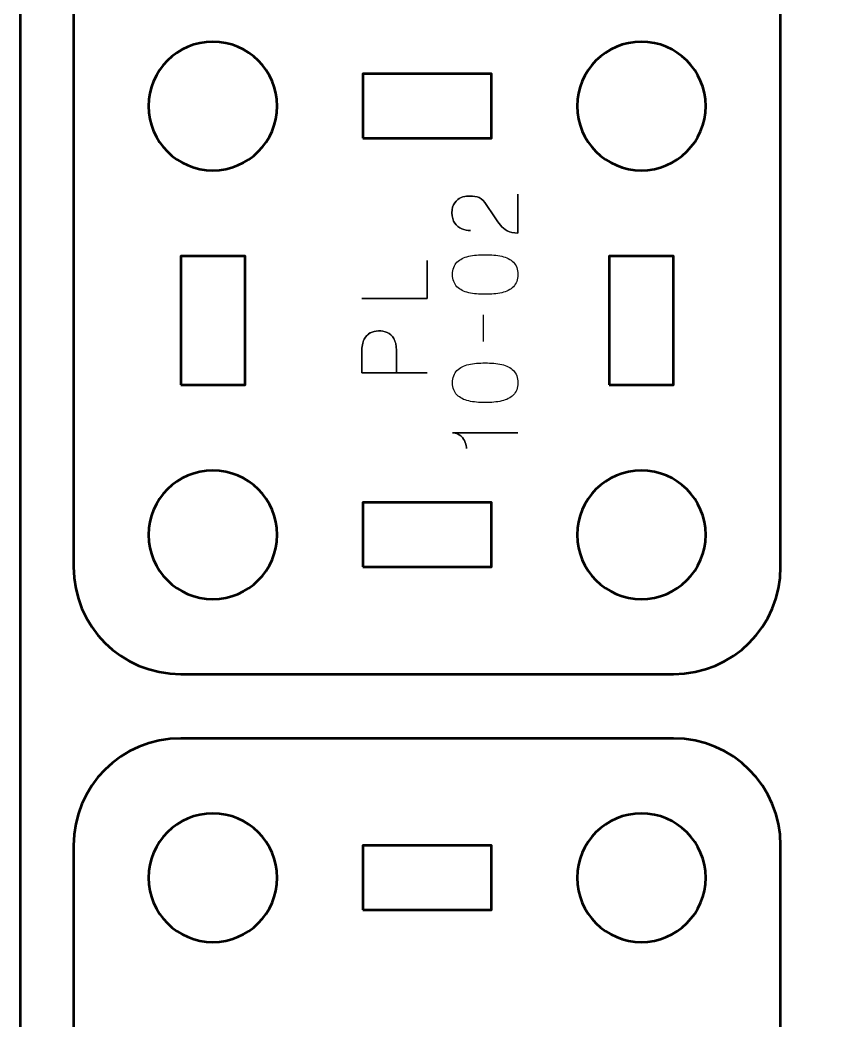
# Model space of a CAD drawing. Header units: centimetres. Extents: x -21 to 0, y -29.7 to 0.
# Drawn here: x -21 to -17.243, y -21.518 to -16.848 of the extents above; entities that cross this region are included whole.
import ezdxf

# ---------------------------------------------------------------- set-up
doc = ezdxf.new("R2010")
doc.units = ezdxf.units.CM
doc.header["$MEASUREMENT"] = 0
doc.layers.add('Layer 1', color=7, linetype='Continuous')

msp = doc.modelspace()

# ---------------------------------------------------------------- linework, layer by layer
at = {"layer": 'Layer 1', "color": 22, "lineweight": 53}
msp.add_open_spline([(-21.00001, -29.19995), (-21.00001, -29.19995), (-21.00001, -0.49992), (-21.00001, -0.49992), (-21.00001, -0.49992), (-21.00001, -0.22295), (-20.77692, 0.00004), (-20.49992, 0.00004), (-20.49992, 0.00004), (-20.49992, 0.00004), (-0.50006, 0.00004), (-0.50006, 0.00004), (-0.50006, 0.00004), (-0.22292, 0.00004), (0.00004, -0.22295), (0.00004, -0.49992), (0.00004, -0.49992), (0.00004, -0.49992), (0.00004, -29.19995), (0.00004, -29.19995), (0.00004, -29.19995), (0.00004, -29.47695), (-0.22292, -29.70004), (-0.50006, -29.70004), (-0.50006, -29.70004), (-0.50006, -29.70004), (-20.49992, -29.70004), (-20.49992, -29.70004), (-20.49992, -29.70004), (-20.77692, -29.70004), (-21.00001, -29.47695), (-21.00001, -29.19995)], degree=3, knots=[0, 0, 0, 0, 0.125, 0.125, 0.125, 0.125, 0.25, 0.25, 0.25, 0.25, 0.375, 0.375, 0.375, 0.375, 0.5, 0.5, 0.5, 0.5, 0.625, 0.625, 0.625, 0.625, 0.75, 0.75, 0.75, 0.75, 0.875, 0.875, 0.875, 0.875, 1, 1, 1, 1], dxfattribs=at)
at = {"layer": 'Layer 1', "color": 2, "lineweight": 53}
for points in [[(-20.74999, -19.39994), (-20.74999, -19.39994), (-20.74999, -1.10007), (-20.74999, -1.10007), (-20.74999, -1.10007), (-20.74999, -0.82307), (-20.52689, -0.59997), (-20.24989, -0.59997), (-20.24989, -0.59997), (-20.24989, -0.59997), (-17.94997, -0.59997), (-17.94997, -0.59997), (-17.94997, -0.59997), (-17.67296, -0.59997), (-17.45001, -0.82307), (-17.45001, -1.10007), (-17.45001, -1.10007), (-17.45001, -1.10007), (-17.45001, -19.39994), (-17.45001, -19.39994), (-17.45001, -19.39994), (-17.45001, -19.67694), (-17.67296, -19.90003), (-17.94997, -19.90003), (-17.94997, -19.90003), (-17.94997, -19.90003), (-20.24989, -19.90003), (-20.24989, -19.90003), (-20.24989, -19.90003), (-20.52689, -19.90003), (-20.74999, -19.67694), (-20.74999, -19.39994)], [(-20.74999, -26.99992), (-20.74999, -26.99992), (-20.74999, -20.69996), (-20.74999, -20.69996), (-20.74999, -20.69996), (-20.74999, -20.42299), (-20.52689, -20.2), (-20.24989, -20.2), (-20.24989, -20.2), (-20.24989, -20.2), (-17.94997, -20.2), (-17.94997, -20.2), (-17.94997, -20.2), (-17.67296, -20.2), (-17.45001, -20.42299), (-17.45001, -20.69996), (-17.45001, -20.69996), (-17.45001, -20.69996), (-17.45001, -26.99992), (-17.45001, -26.99992), (-17.45001, -26.99992), (-17.45001, -27.27692), (-17.67296, -27.50001), (-17.94997, -27.50001), (-17.94997, -27.50001), (-17.94997, -27.50001), (-20.24989, -27.50001), (-20.24989, -27.50001), (-20.24989, -27.50001), (-20.52689, -27.50001), (-20.74999, -27.27692), (-20.74999, -26.99992)]]:
    msp.add_open_spline(points, degree=3, knots=[0, 0, 0, 0, 0.125, 0.125, 0.125, 0.125, 0.25, 0.25, 0.25, 0.25, 0.375, 0.375, 0.375, 0.375, 0.5, 0.5, 0.5, 0.5, 0.625, 0.625, 0.625, 0.625, 0.75, 0.75, 0.75, 0.75, 0.875, 0.875, 0.875, 0.875, 1, 1, 1, 1], dxfattribs=at)
at = {"layer": 'Layer 1', "lineweight": 53}
for points in [[(-20.09996, -16.94994), (-19.93419, -16.94994), (-19.79996, -17.08431), (-19.79996, -17.24994), (-19.79996, -17.24994), (-19.79996, -17.41571), (-19.93419, -17.54994), (-20.09996, -17.54994), (-20.09996, -17.54994), (-20.26562, -17.54994), (-20.39996, -17.41571), (-20.39996, -17.24994), (-20.39996, -17.24994), (-20.39996, -17.08431), (-20.26562, -16.94994), (-20.09996, -16.94994)], [(-18.0999, -16.94994), (-17.93427, -16.94994), (-17.79989, -17.08431), (-17.79989, -17.24994), (-17.79989, -17.24994), (-17.79989, -17.41571), (-17.93427, -17.54994), (-18.0999, -17.54994), (-18.0999, -17.54994), (-18.26567, -17.54994), (-18.3999, -17.41571), (-18.3999, -17.24994), (-18.3999, -17.24994), (-18.3999, -17.08431), (-18.26567, -16.94994), (-18.0999, -16.94994)], [(-19.39994, -17.40001), (-19.39994, -17.40001), (-19.39994, -17.10001), (-19.39994, -17.10001), (-19.39994, -17.10001), (-19.39994, -17.10001), (-18.79995, -17.10001), (-18.79995, -17.10001), (-18.79995, -17.10001), (-18.79995, -17.10001), (-18.79995, -17.40001), (-18.79995, -17.40001), (-18.79995, -17.40001), (-18.79995, -17.40001), (-19.39994, -17.40001), (-19.39994, -17.40001)], [(-20.24989, -18.54999), (-20.24989, -18.54999), (-20.24989, -17.94999), (-20.24989, -17.94999), (-20.24989, -17.94999), (-20.24989, -17.94999), (-19.94989, -17.94999), (-19.94989, -17.94999), (-19.94989, -17.94999), (-19.94989, -17.94999), (-19.94989, -18.54999), (-19.94989, -18.54999), (-19.94989, -18.54999), (-19.94989, -18.54999), (-20.24989, -18.54999), (-20.24989, -18.54999)], [(-18.24997, -18.54999), (-18.24997, -18.54999), (-18.24997, -17.94999), (-18.24997, -17.94999), (-18.24997, -17.94999), (-18.24997, -17.94999), (-17.94997, -17.94999), (-17.94997, -17.94999), (-17.94997, -17.94999), (-17.94997, -17.94999), (-17.94997, -18.54999), (-17.94997, -18.54999), (-17.94997, -18.54999), (-17.94997, -18.54999), (-18.24997, -18.54999), (-18.24997, -18.54999)], [(-20.09996, -18.95), (-19.93419, -18.95), (-19.79996, -19.08423), (-19.79996, -19.25001), (-19.79996, -19.25001), (-19.79996, -19.41567), (-19.93419, -19.55001), (-20.09996, -19.55001), (-20.09996, -19.55001), (-20.26562, -19.55001), (-20.39996, -19.41567), (-20.39996, -19.25001), (-20.39996, -19.25001), (-20.39996, -19.08423), (-20.26562, -18.95), (-20.09996, -18.95)], [(-18.0999, -18.95), (-17.93427, -18.95), (-17.79989, -19.08423), (-17.79989, -19.25001), (-17.79989, -19.25001), (-17.79989, -19.41567), (-17.93427, -19.55001), (-18.0999, -19.55001), (-18.0999, -19.55001), (-18.26567, -19.55001), (-18.3999, -19.41567), (-18.3999, -19.25001), (-18.3999, -19.25001), (-18.3999, -19.08423), (-18.26567, -18.95), (-18.0999, -18.95)], [(-19.39994, -19.39994), (-19.39994, -19.39994), (-19.39994, -19.09993), (-19.39994, -19.09993), (-19.39994, -19.09993), (-19.39994, -19.09993), (-18.79995, -19.09993), (-18.79995, -19.09993), (-18.79995, -19.09993), (-18.79995, -19.09993), (-18.79995, -19.39994), (-18.79995, -19.39994), (-18.79995, -19.39994), (-18.79995, -19.39994), (-19.39994, -19.39994), (-19.39994, -19.39994)], [(-20.09996, -20.55003), (-19.93419, -20.55003), (-19.79996, -20.68426), (-19.79996, -20.85003), (-19.79996, -20.85003), (-19.79996, -21.0157), (-19.93419, -21.15003), (-20.09996, -21.15003), (-20.09996, -21.15003), (-20.26562, -21.15003), (-20.39996, -21.0157), (-20.39996, -20.85003), (-20.39996, -20.85003), (-20.39996, -20.68426), (-20.26562, -20.55003), (-20.09996, -20.55003)], [(-18.0999, -20.55003), (-17.93427, -20.55003), (-17.79989, -20.68426), (-17.79989, -20.85003), (-17.79989, -20.85003), (-17.79989, -21.0157), (-17.93427, -21.15003), (-18.0999, -21.15003), (-18.0999, -21.15003), (-18.26567, -21.15003), (-18.3999, -21.0157), (-18.3999, -20.85003), (-18.3999, -20.85003), (-18.3999, -20.68426), (-18.26567, -20.55003), (-18.0999, -20.55003)], [(-19.39994, -20.99996), (-19.39994, -20.99996), (-19.39994, -20.69996), (-19.39994, -20.69996), (-19.39994, -20.69996), (-19.39994, -20.69996), (-18.79995, -20.69996), (-18.79995, -20.69996), (-18.79995, -20.69996), (-18.79995, -20.69996), (-18.79995, -20.99996), (-18.79995, -20.99996), (-18.79995, -20.99996), (-18.79995, -20.99996), (-19.39994, -20.99996), (-19.39994, -20.99996)]]:
    msp.add_open_spline(points, degree=3, knots=[0, 0, 0, 0, 0.25, 0.25, 0.25, 0.25, 0.5, 0.5, 0.5, 0.5, 0.75, 0.75, 0.75, 0.75, 1, 1, 1, 1], dxfattribs=at)
at = {"layer": 'Layer 1', "color": 40, "lineweight": 30}
for points, knots in [([(-18.67662, -17.66086), (-18.67662, -17.66086), (-18.67662, -17.8425), (-18.67662, -17.8425), (-18.67662, -17.8425), (-18.69687, -17.84194), (-18.71327, -17.83823), (-18.72608, -17.83146), (-18.72608, -17.83146), (-18.73874, -17.82486), (-18.74936, -17.81633), (-18.7579, -17.80585), (-18.7579, -17.80585), (-18.76619, -17.79551), (-18.7743, -17.78422), (-18.78203, -17.77181), (-18.78203, -17.77181), (-18.78203, -17.77181), (-18.83025, -17.69945), (-18.83025, -17.69945), (-18.83025, -17.69945), (-18.84073, -17.68513), (-18.85301, -17.67645), (-18.86676, -17.67342), (-18.86676, -17.67342), (-18.88056, -17.67052), (-18.8946, -17.66929), (-18.9091, -17.66982), (-18.9091, -17.66982), (-18.91887, -17.66968), (-18.92963, -17.67204), (-18.94134, -17.67673), (-18.94134, -17.67673), (-18.95277, -17.68153), (-18.96268, -17.68954), (-18.97122, -17.70083), (-18.97122, -17.70083), (-18.97951, -17.71226), (-18.98392, -17.72785), (-18.98431, -17.74768), (-18.98431, -17.74768), (-18.98392, -17.76782), (-18.97951, -17.78408), (-18.97108, -17.79618), (-18.97108, -17.79618), (-18.96254, -17.80846), (-18.95168, -17.81728), (-18.93855, -17.82264), (-18.93855, -17.82264), (-18.92522, -17.82818), (-18.91143, -17.83079), (-18.89724, -17.83065), (-18.89724, -17.83065), (-18.91143, -17.83079), (-18.92522, -17.82818), (-18.93855, -17.82264), (-18.93855, -17.82264), (-18.95168, -17.81728), (-18.96254, -17.80846), (-18.97108, -17.79618), (-18.97108, -17.79618), (-18.97951, -17.78408), (-18.98392, -17.76782), (-18.98431, -17.74768), (-18.98431, -17.74768), (-18.98392, -17.72785), (-18.97951, -17.71226), (-18.97122, -17.70083), (-18.97122, -17.70083), (-18.96268, -17.68954), (-18.95277, -17.68153), (-18.94134, -17.67673), (-18.94134, -17.67673), (-18.92963, -17.67204), (-18.91887, -17.66968), (-18.9091, -17.66982), (-18.9091, -17.66982), (-18.8946, -17.66929), (-18.88056, -17.67052), (-18.86676, -17.67342), (-18.86676, -17.67342), (-18.85301, -17.67645), (-18.84073, -17.68513), (-18.83025, -17.69945), (-18.83025, -17.69945), (-18.83025, -17.69945), (-18.78203, -17.77181), (-18.78203, -17.77181), (-18.78203, -17.77181), (-18.7743, -17.78422), (-18.76619, -17.79551), (-18.7579, -17.80585), (-18.7579, -17.80585), (-18.74936, -17.81633), (-18.73874, -17.82486), (-18.72608, -17.83146), (-18.72608, -17.83146), (-18.71327, -17.83823), (-18.69687, -17.84194), (-18.67662, -17.8425), (-18.67662, -17.8425), (-18.67662, -17.8425), (-18.67662, -17.66086), (-18.67662, -17.66086)], [0, 0, 0, 0, 0.0384615, 0.0384615, 0.0384615, 0.0384615, 0.0769231, 0.0769231, 0.0769231, 0.0769231, 0.1153846, 0.1153846, 0.1153846, 0.1153846, 0.1538462, 0.1538462, 0.1538462, 0.1538462, 0.1923077, 0.1923077, 0.1923077, 0.1923077, 0.2307692, 0.2307692, 0.2307692, 0.2307692, 0.2692308, 0.2692308, 0.2692308, 0.2692308, 0.3076923, 0.3076923, 0.3076923, 0.3076923, 0.3461538, 0.3461538, 0.3461538, 0.3461538, 0.3846154, 0.3846154, 0.3846154, 0.3846154, 0.4230769, 0.4230769, 0.4230769, 0.4230769, 0.4615385, 0.4615385, 0.4615385, 0.4615385, 0.5, 0.5, 0.5, 0.5, 0.5384615, 0.5384615, 0.5384615, 0.5384615, 0.5769231, 0.5769231, 0.5769231, 0.5769231, 0.6153846, 0.6153846, 0.6153846, 0.6153846, 0.6538462, 0.6538462, 0.6538462, 0.6538462, 0.6923077, 0.6923077, 0.6923077, 0.6923077, 0.7307692, 0.7307692, 0.7307692, 0.7307692, 0.7692308, 0.7692308, 0.7692308, 0.7692308, 0.8076923, 0.8076923, 0.8076923, 0.8076923, 0.8461538, 0.8461538, 0.8461538, 0.8461538, 0.8846154, 0.8846154, 0.8846154, 0.8846154, 0.9230769, 0.9230769, 0.9230769, 0.9230769, 0.9615385, 0.9615385, 0.9615385, 0.9615385, 1, 1, 1, 1]), ([(-19.09995, -17.96996), (-19.09995, -17.96996), (-19.09995, -18.14815), (-19.09995, -18.14815), (-19.09995, -18.14815), (-19.09995, -18.14815), (-19.40516, -18.14815), (-19.40516, -18.14815), (-19.40516, -18.14815), (-19.40516, -18.14815), (-19.09995, -18.14815), (-19.09995, -18.14815), (-19.09995, -18.14815), (-19.09995, -18.14815), (-19.09995, -17.96996), (-19.09995, -17.96996)], [0, 0, 0, 0, 0.25, 0.25, 0.25, 0.25, 0.5, 0.5, 0.5, 0.5, 0.75, 0.75, 0.75, 0.75, 1, 1, 1, 1]), ([(-18.67662, -18.03558), (-18.67686, -18.01102), (-18.68378, -17.99201), (-18.69729, -17.9785), (-18.69729, -17.9785), (-18.71077, -17.96513), (-18.72897, -17.95578), (-18.75197, -17.95052), (-18.75197, -17.95052), (-18.77487, -17.94544), (-18.80048, -17.94297), (-18.82902, -17.94322), (-18.82902, -17.94322), (-18.85713, -17.94297), (-18.88275, -17.94544), (-18.90578, -17.95052), (-18.90578, -17.95052), (-18.9285, -17.95578), (-18.9467, -17.96513), (-18.9605, -17.9785), (-18.9605, -17.9785), (-18.97397, -17.99201), (-18.98103, -18.01102), (-18.98142, -18.03558), (-18.98142, -18.03558), (-18.98103, -18.06024), (-18.97397, -18.07925), (-18.9605, -18.09262), (-18.9605, -18.09262), (-18.9467, -18.10613), (-18.9285, -18.11534), (-18.90578, -18.12046), (-18.90578, -18.12046), (-18.88275, -18.12568), (-18.85713, -18.12818), (-18.82902, -18.12776), (-18.82902, -18.12776), (-18.80048, -18.12818), (-18.77487, -18.12568), (-18.75197, -18.12046), (-18.75197, -18.12046), (-18.72897, -18.11534), (-18.71077, -18.10613), (-18.69729, -18.09262), (-18.69729, -18.09262), (-18.68378, -18.07925), (-18.67686, -18.06024), (-18.67662, -18.03558)], [0, 0, 0, 0, 0.0833333, 0.0833333, 0.0833333, 0.0833333, 0.1666667, 0.1666667, 0.1666667, 0.1666667, 0.25, 0.25, 0.25, 0.25, 0.3333333, 0.3333333, 0.3333333, 0.3333333, 0.4166667, 0.4166667, 0.4166667, 0.4166667, 0.5, 0.5, 0.5, 0.5, 0.5833333, 0.5833333, 0.5833333, 0.5833333, 0.6666667, 0.6666667, 0.6666667, 0.6666667, 0.75, 0.75, 0.75, 0.75, 0.8333333, 0.8333333, 0.8333333, 0.8333333, 0.9166667, 0.9166667, 0.9166667, 0.9166667, 1, 1, 1, 1]), ([(-18.67662, -18.03558), (-18.67686, -18.01102), (-18.68378, -17.99201), (-18.69729, -17.9785), (-18.69729, -17.9785), (-18.71077, -17.96513), (-18.72897, -17.95578), (-18.75197, -17.95052), (-18.75197, -17.95052), (-18.77487, -17.94544), (-18.80048, -17.94297), (-18.82902, -17.94322), (-18.82902, -17.94322), (-18.85713, -17.94297), (-18.88275, -17.94544), (-18.90578, -17.95052), (-18.90578, -17.95052), (-18.9285, -17.95578), (-18.9467, -17.96513), (-18.9605, -17.9785), (-18.9605, -17.9785), (-18.97397, -17.99201), (-18.98103, -18.01102), (-18.98142, -18.03558), (-18.98142, -18.03558), (-18.98103, -18.06024), (-18.97397, -18.07925), (-18.9605, -18.09262), (-18.9605, -18.09262), (-18.9467, -18.10613), (-18.9285, -18.11534), (-18.90578, -18.12046), (-18.90578, -18.12046), (-18.88275, -18.12568), (-18.85713, -18.12818), (-18.82902, -18.12776), (-18.82902, -18.12776), (-18.80048, -18.12818), (-18.77487, -18.12568), (-18.75197, -18.12046), (-18.75197, -18.12046), (-18.72897, -18.11534), (-18.71077, -18.10613), (-18.69729, -18.09262), (-18.69729, -18.09262), (-18.68378, -18.07925), (-18.67686, -18.06024), (-18.67662, -18.03558)], [0, 0, 0, 0, 0.0833333, 0.0833333, 0.0833333, 0.0833333, 0.1666667, 0.1666667, 0.1666667, 0.1666667, 0.25, 0.25, 0.25, 0.25, 0.3333333, 0.3333333, 0.3333333, 0.3333333, 0.4166667, 0.4166667, 0.4166667, 0.4166667, 0.5, 0.5, 0.5, 0.5, 0.5833333, 0.5833333, 0.5833333, 0.5833333, 0.6666667, 0.6666667, 0.6666667, 0.6666667, 0.75, 0.75, 0.75, 0.75, 0.8333333, 0.8333333, 0.8333333, 0.8333333, 0.9166667, 0.9166667, 0.9166667, 0.9166667, 1, 1, 1, 1]), ([(-19.09995, -18.49457), (-19.09995, -18.49457), (-19.40516, -18.49457), (-19.40516, -18.49457), (-19.40516, -18.49457), (-19.40516, -18.49457), (-19.40516, -18.39727), (-19.40516, -18.39727), (-19.40516, -18.39727), (-19.40488, -18.37166), (-19.40118, -18.35166), (-19.39402, -18.33747), (-19.39402, -18.33747), (-19.38671, -18.32358), (-19.37719, -18.31377), (-19.36534, -18.30812), (-19.36534, -18.30812), (-19.35348, -18.30262), (-19.34068, -18.29959), (-19.32688, -18.29902), (-19.32688, -18.29902), (-19.31284, -18.29835), (-19.29947, -18.30068), (-19.28681, -18.30618), (-19.28681, -18.30618), (-19.27411, -18.31172), (-19.26363, -18.32121), (-19.25552, -18.33444), (-19.25552, -18.33444), (-19.24737, -18.34795), (-19.24324, -18.36616), (-19.24296, -18.3893), (-19.24296, -18.3893), (-19.24296, -18.3893), (-19.24296, -18.49457), (-19.24296, -18.49457), (-19.24296, -18.49457), (-19.24296, -18.49457), (-19.24296, -18.3893), (-19.24296, -18.3893), (-19.24296, -18.3893), (-19.24324, -18.36654), (-19.24737, -18.34852), (-19.25552, -18.33501), (-19.25552, -18.33501), (-19.26363, -18.32163), (-19.27411, -18.31211), (-19.28681, -18.30647), (-19.28681, -18.30647), (-19.29947, -18.30096), (-19.31284, -18.29849), (-19.32688, -18.29902), (-19.32688, -18.29902), (-19.34068, -18.29959), (-19.35348, -18.30262), (-19.36534, -18.30826), (-19.36534, -18.30826), (-19.37719, -18.31405), (-19.38671, -18.32396), (-19.39402, -18.3379), (-19.39402, -18.3379), (-19.40118, -18.35208), (-19.40488, -18.37194), (-19.40516, -18.39727), (-19.40516, -18.39727), (-19.40516, -18.39727), (-19.40516, -18.49457), (-19.40516, -18.49457), (-19.40516, -18.49457), (-19.40516, -18.49457), (-19.09995, -18.49457), (-19.09995, -18.49457)], [0, 0, 0, 0, 0.0555556, 0.0555556, 0.0555556, 0.0555556, 0.1111111, 0.1111111, 0.1111111, 0.1111111, 0.1666667, 0.1666667, 0.1666667, 0.1666667, 0.2222222, 0.2222222, 0.2222222, 0.2222222, 0.2777778, 0.2777778, 0.2777778, 0.2777778, 0.3333333, 0.3333333, 0.3333333, 0.3333333, 0.3888889, 0.3888889, 0.3888889, 0.3888889, 0.4444444, 0.4444444, 0.4444444, 0.4444444, 0.5, 0.5, 0.5, 0.5, 0.5555556, 0.5555556, 0.5555556, 0.5555556, 0.6111111, 0.6111111, 0.6111111, 0.6111111, 0.6666667, 0.6666667, 0.6666667, 0.6666667, 0.7222222, 0.7222222, 0.7222222, 0.7222222, 0.7777778, 0.7777778, 0.7777778, 0.7777778, 0.8333333, 0.8333333, 0.8333333, 0.8333333, 0.8888889, 0.8888889, 0.8888889, 0.8888889, 0.9444444, 0.9444444, 0.9444444, 0.9444444, 1, 1, 1, 1]), ([(-18.67662, -18.54075), (-18.67686, -18.51623), (-18.68378, -18.49718), (-18.69729, -18.4837), (-18.69729, -18.4837), (-18.71077, -18.47033), (-18.72897, -18.46095), (-18.75197, -18.45573), (-18.75197, -18.45573), (-18.77487, -18.45061), (-18.80048, -18.44814), (-18.82902, -18.44842), (-18.82902, -18.44842), (-18.85713, -18.44814), (-18.88275, -18.45061), (-18.90578, -18.45573), (-18.90578, -18.45573), (-18.9285, -18.46095), (-18.9467, -18.47033), (-18.9605, -18.4837), (-18.9605, -18.4837), (-18.97397, -18.49718), (-18.98103, -18.51623), (-18.98142, -18.54075), (-18.98142, -18.54075), (-18.98103, -18.5654), (-18.97397, -18.58442), (-18.9605, -18.59779), (-18.9605, -18.59779), (-18.9467, -18.6113), (-18.9285, -18.62054), (-18.90578, -18.62562), (-18.90578, -18.62562), (-18.88275, -18.63088), (-18.85713, -18.63335), (-18.82902, -18.63293), (-18.82902, -18.63293), (-18.80048, -18.63335), (-18.77487, -18.63088), (-18.75197, -18.62562), (-18.75197, -18.62562), (-18.72897, -18.62054), (-18.71077, -18.6113), (-18.69729, -18.59779), (-18.69729, -18.59779), (-18.68378, -18.58442), (-18.67686, -18.5654), (-18.67662, -18.54075)], [0, 0, 0, 0, 0.0833333, 0.0833333, 0.0833333, 0.0833333, 0.1666667, 0.1666667, 0.1666667, 0.1666667, 0.25, 0.25, 0.25, 0.25, 0.3333333, 0.3333333, 0.3333333, 0.3333333, 0.4166667, 0.4166667, 0.4166667, 0.4166667, 0.5, 0.5, 0.5, 0.5, 0.5833333, 0.5833333, 0.5833333, 0.5833333, 0.6666667, 0.6666667, 0.6666667, 0.6666667, 0.75, 0.75, 0.75, 0.75, 0.8333333, 0.8333333, 0.8333333, 0.8333333, 0.9166667, 0.9166667, 0.9166667, 0.9166667, 1, 1, 1, 1]), ([(-18.67662, -18.54075), (-18.67686, -18.51623), (-18.68378, -18.49718), (-18.69729, -18.4837), (-18.69729, -18.4837), (-18.71077, -18.47033), (-18.72897, -18.46095), (-18.75197, -18.45573), (-18.75197, -18.45573), (-18.77487, -18.45061), (-18.80048, -18.44814), (-18.82902, -18.44842), (-18.82902, -18.44842), (-18.85713, -18.44814), (-18.88275, -18.45061), (-18.90578, -18.45573), (-18.90578, -18.45573), (-18.9285, -18.46095), (-18.9467, -18.47033), (-18.9605, -18.4837), (-18.9605, -18.4837), (-18.97397, -18.49718), (-18.98103, -18.51623), (-18.98142, -18.54075), (-18.98142, -18.54075), (-18.98103, -18.5654), (-18.97397, -18.58442), (-18.9605, -18.59779), (-18.9605, -18.59779), (-18.9467, -18.6113), (-18.9285, -18.62054), (-18.90578, -18.62562), (-18.90578, -18.62562), (-18.88275, -18.63088), (-18.85713, -18.63335), (-18.82902, -18.63293), (-18.82902, -18.63293), (-18.80048, -18.63335), (-18.77487, -18.63088), (-18.75197, -18.62562), (-18.75197, -18.62562), (-18.72897, -18.62054), (-18.71077, -18.6113), (-18.69729, -18.59779), (-18.69729, -18.59779), (-18.68378, -18.58442), (-18.67686, -18.5654), (-18.67662, -18.54075)], [0, 0, 0, 0, 0.0833333, 0.0833333, 0.0833333, 0.0833333, 0.1666667, 0.1666667, 0.1666667, 0.1666667, 0.25, 0.25, 0.25, 0.25, 0.3333333, 0.3333333, 0.3333333, 0.3333333, 0.4166667, 0.4166667, 0.4166667, 0.4166667, 0.5, 0.5, 0.5, 0.5, 0.5833333, 0.5833333, 0.5833333, 0.5833333, 0.6666667, 0.6666667, 0.6666667, 0.6666667, 0.75, 0.75, 0.75, 0.75, 0.8333333, 0.8333333, 0.8333333, 0.8333333, 0.9166667, 0.9166667, 0.9166667, 0.9166667, 1, 1, 1, 1]), ([(-18.67662, -18.77513), (-18.67662, -18.77513), (-18.98184, -18.77513), (-18.98184, -18.77513), (-18.98184, -18.77513), (-18.96462, -18.7757), (-18.95125, -18.78025), (-18.94187, -18.78907), (-18.94187, -18.78907), (-18.93238, -18.79789), (-18.92575, -18.80794), (-18.92204, -18.81898), (-18.92204, -18.81898), (-18.91816, -18.83027), (-18.91612, -18.83965), (-18.91584, -18.84706), (-18.91584, -18.84706), (-18.91612, -18.83965), (-18.91816, -18.83027), (-18.92204, -18.81898), (-18.92204, -18.81898), (-18.92575, -18.80794), (-18.93238, -18.79789), (-18.94187, -18.78907), (-18.94187, -18.78907), (-18.95125, -18.78025), (-18.96462, -18.7757), (-18.98184, -18.77513), (-18.98184, -18.77513), (-18.98184, -18.77513), (-18.67662, -18.77513), (-18.67662, -18.77513)], [0, 0, 0, 0, 0.125, 0.125, 0.125, 0.125, 0.25, 0.25, 0.25, 0.25, 0.375, 0.375, 0.375, 0.375, 0.5, 0.5, 0.5, 0.5, 0.625, 0.625, 0.625, 0.625, 0.75, 0.75, 0.75, 0.75, 0.875, 0.875, 0.875, 0.875, 1, 1, 1, 1])]:
    msp.add_open_spline(points, degree=3, knots=knots, dxfattribs=at)
msp.add_open_spline([(-18.83618, -18.34767), (-18.83618, -18.34767), (-18.83618, -18.22449), (-18.83618, -18.22449)], degree=3, dxfattribs=at)

doc.saveas('drawing.dxf')
